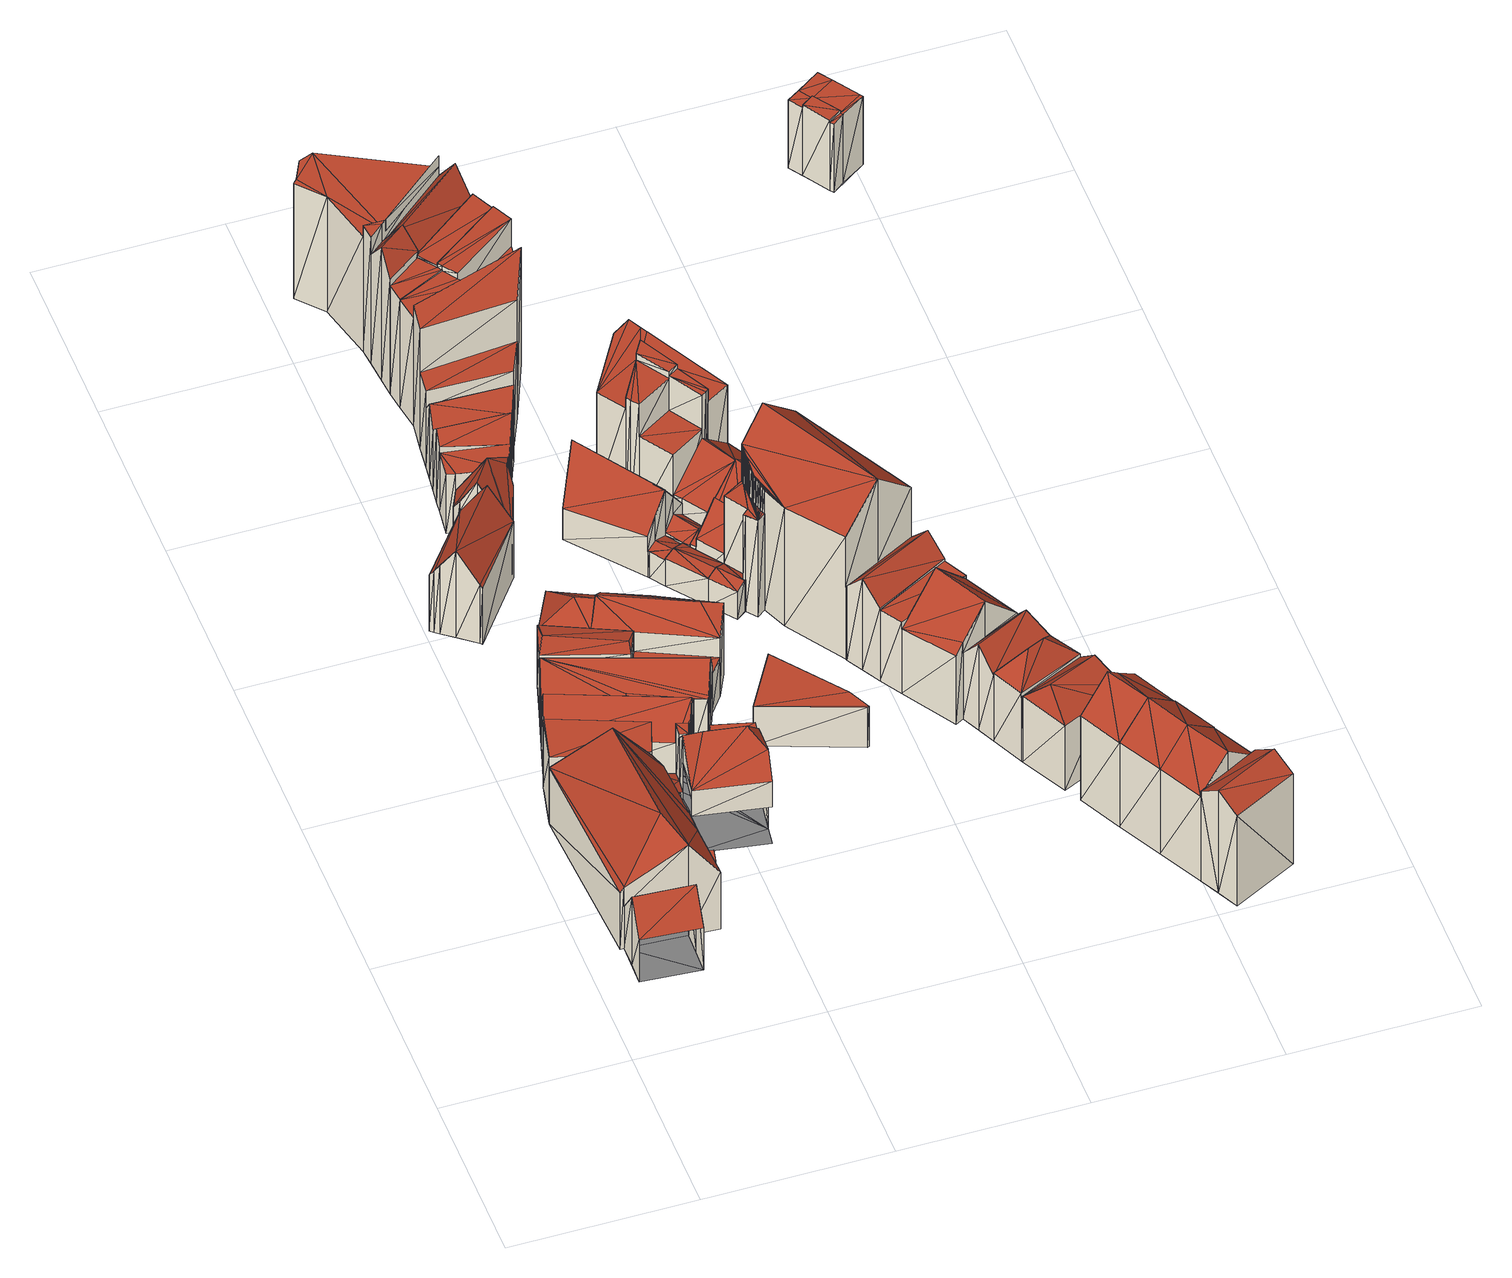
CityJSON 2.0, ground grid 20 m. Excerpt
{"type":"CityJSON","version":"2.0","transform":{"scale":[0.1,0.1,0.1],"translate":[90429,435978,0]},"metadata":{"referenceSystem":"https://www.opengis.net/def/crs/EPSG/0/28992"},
"CityObjects":{
"building1":{"type":"Building","attributes":{"TerrainHeight":2.01,"bron_tex":"UltraCAM-X 10cm juni 2008","voll_tex":"complete","bron_geo":"Lidar 15-30 punten - nov. 2008","status":"1"},"geometry":[{"type":"MultiSurface","lod":"2","boundaries":[[[0,1,2]],[[2,3,0]],[[4,5,1]],[[1,0,4]],[[6,7,8]],[[8,9,6]],[[10,7,2]],[[2,1,10]],[[6,11,0]],[[0,3,6]],[[8,10,1]],[[1,5,8]],[[11,9,4]],[[4,0,11]]],"semantics":{"surfaces":[{"type":"RoofSurface"},{"type":"GroundSurface"},{"type":"WallSurface"}],"values":[0,0,0,0,1,1,2,2,2,2,2,2,2,2]}}]},
"building2":{"type":"Building","attributes":{"TerrainHeight":1.98,"bron_tex":"UltraCAM-X 10cm juni 2008","voll_tex":"complete","bron_geo":"Lidar 15-30 punten - nov. 2008","status":"1"},"geometry":[{"type":"MultiSurface","lod":"2","boundaries":[[[12,13,14]],[[15,14,13]],[[13,16,17]],[[17,18,19]],[[19,20,21]],[[21,15,13]],[[13,17,19]],[[19,21,13]],[[22,17,16]],[[16,13,12]],[[12,23,22]],[[22,16,12]],[[24,25,26]],[[26,27,24]],[[28,29,30]],[[9,31,32]],[[32,33,34]],[[35,28,30]],[[8,9,32]],[[32,34,36]],[[36,35,30]],[[30,8,32]],[[32,36,30]],[[28,37,38]],[[38,39,28]],[[37,35,40]],[[40,41,37]],[[42,29,12]],[[12,14,42]],[[28,42,14]],[[14,15,28]],[[36,35,21]],[[21,20,36]],[[25,26,20]],[[20,19,25]],[[31,32,19]],[[19,18,31]],[[9,31,18]],[[18,17,9]],[[5,4,17]],[[17,22,5]],[[30,8,22]],[[22,23,30]],[[29,30,23]],[[23,12,29]],[[34,36,26]],[[26,27,34]],[[33,34,27]],[[27,24,33]],[[32,33,24]],[[24,25,32]]],"semantics":{"surfaces":[{"type":"RoofSurface"},{"type":"GroundSurface"},{"type":"WallSurface"}],"values":[0,0,0,0,0,0,0,0,0,0,0,0,0,0,1,1,1,1,1,1,1,1,1,2,2,2,2,2,2,2,2,2,2,2,2,2,2,2,2,2,2,2,2,2,2,2,2,2,2,2,2]}}]},
"building3":{"type":"Building","attributes":{"TerrainHeight":2.12,"bron_tex":"UltraCAM-X 10cm juni 2008","voll_tex":"complete","bron_geo":"Lidar 15-30 punten - nov. 2008","status":"1"},"geometry":[{"type":"MultiSurface","lod":"2","boundaries":[[[43,44,45]],[[45,46,47]],[[47,48,43]],[[43,45,47]],[[49,50,51]],[[51,52,53]],[[53,49,51]],[[28,29,54]],[[54,55,56]],[[56,57,28]],[[28,54,56]],[[56,58,45]],[[45,46,56]],[[59,56,46]],[[46,47,59]],[[57,59,47]],[[47,48,57]],[[42,28,43]],[[43,44,42]],[[54,29,51]],[[51,50,54]],[[55,54,50]],[[50,49,55]],[[58,55,49]],[[49,53,58]],[[44,45,53]],[[53,52,44]],[[29,42,52]],[[52,51,29]]],"semantics":{"surfaces":[{"type":"RoofSurface"},{"type":"GroundSurface"},{"type":"WallSurface"}],"values":[0,0,0,0,0,0,0,1,1,1,1,2,2,2,2,2,2,2,2,2,2,2,2,2,2,2,2,2,2]}}]},
"building4":{"type":"Building","attributes":{"TerrainHeight":1.76,"bron_tex":"UltraCAM-X 10cm juni 2008","voll_tex":"complete","bron_geo":"Lidar 15-30 punten - nov. 2008","status":"1"},"geometry":[{"type":"MultiSurface","lod":"2","boundaries":[[[60,61,62]],[[62,63,64]],[[60,62,64]],[[60,64,65]],[[64,63,66]],[[66,67,68]],[[68,64,66]],[[64,68,65]],[[66,63,62]],[[69,70,71]],[[71,72,69]],[[73,74,75]],[[75,76,73]],[[77,78,79]],[[79,80,77]],[[81,82,83]],[[83,84,85]],[[85,81,83]],[[86,87,88]],[[88,89,86]],[[90,91,92]],[[93,94,95]],[[95,90,92]],[[92,93,95]],[[96,91,92]],[[92,97,98]],[[98,96,92]],[[99,100,101]],[[101,102,103]],[[104,105,55]],[[56,57,106]],[[106,107,108]],[[108,99,101]],[[101,103,104]],[[104,55,56]],[[56,106,108]],[[108,101,104]],[[104,56,108]],[[73,76,109]],[[109,82,73]],[[69,72,83]],[[83,109,69]],[[100,110,82]],[[82,81,100]],[[99,100,81]],[[81,85,99]],[[111,99,85]],[[85,84,111]],[[112,113,86]],[[86,89,112]],[[114,112,89]],[[89,88,114]],[[115,102,88]],[[88,87,115]],[[116,55,90]],[[90,91,116]],[[101,117,92]],[[92,93,101]],[[75,74,93]],[[93,94,75]],[[55,56,95]],[[95,90,55]],[[105,116,91]],[[91,96,105]],[[104,105,96]],[[96,98,104]],[[87,86,98]],[[98,97,87]],[[117,115,97]],[[97,92,117]],[[110,101,74]],[[74,73,110]],[[70,69,76]],[[76,75,70]],[[56,59,80]],[[80,79,56]],[[94,95,79]],[[79,78,94]],[[71,70,78]],[[78,77,71]],[[61,118,77]],[[77,80,61]],[[59,57,62]],[[62,61,59]],[[72,71,118]],[[118,60,72]],[[84,83,60]],[[60,65,84]],[[68,119,120]],[[121,122,67]],[[67,66,121]],[[108,111,65]],[[65,68,108]],[[123,124,66]],[[66,62,123]]],"semantics":{"surfaces":[{"type":"RoofSurface"},{"type":"GroundSurface"},{"type":"WallSurface"}],"values":[0,0,0,0,0,0,0,0,0,0,0,0,0,0,0,0,0,0,0,0,0,0,0,0,0,0,0,1,1,1,1,1,1,1,1,1,1,1,2,2,2,2,2,2,2,2,2,2,2,2,2,2,2,2,2,2,2,2,2,2,2,2,2,2,2,2,2,2,2,2,2,2,2,2,2,2,2,2,2,2,2,2,2,2,2,2,2,2,2,2,2,2,2,2,2]}}]},
"building5":{"type":"Building","attributes":{"TerrainHeight":0.65,"bron_tex":"UltraCAM-X 10cm juni 2008","voll_tex":"complete","bron_geo":"Lidar 15-30 punten - nov. 2008","status":"1"},"geometry":[{"type":"MultiSurface","lod":"2","boundaries":[[[125,126,127]],[[128,129,125]],[[125,127,128]],[[130,131,132]],[[132,126,127]],[[127,133,130]],[[130,132,127]],[[134,135,136]],[[136,137,138]],[[138,134,136]],[[135,134,139]],[[140,138,134]],[[134,139,141]],[[141,142,143]],[[143,140,134]],[[134,141,143]],[[144,145,146]],[[146,147,148]],[[148,149,150]],[[150,151,152]],[[152,153,154]],[[155,156,144]],[[146,148,150]],[[150,152,154]],[[155,144,146]],[[146,150,154]],[[154,155,146]],[[148,147,136]],[[136,135,148]],[[132,157,138]],[[138,137,132]],[[147,146,137]],[[137,136,147]],[[158,139,159]],[[150,149,139]],[[139,141,150]],[[151,150,141]],[[141,142,151]],[[152,151,142]],[[142,143,152]],[[153,152,143]],[[143,140,153]],[[160,138,157]],[[140,161,126]],[[126,125,140]],[[154,153,125]],[[125,129,154]],[[155,154,129]],[[129,128,155]],[[162,155,128]],[[128,127,162]],[[146,145,131]],[[131,132,146]],[[160,126,161]],[[156,162,127]],[[127,133,156]],[[144,156,133]],[[133,130,144]],[[145,144,130]],[[130,131,145]]],"semantics":{"surfaces":[{"type":"RoofSurface"},{"type":"GroundSurface"},{"type":"WallSurface"}],"values":[0,0,0,0,0,0,0,0,0,0,0,0,0,0,0,0,1,1,1,1,1,1,1,1,1,1,1,2,2,2,2,2,2,2,2,2,2,2,2,2,2,2,2,2,2,2,2,2,2,2,2,2,2,2,2,2,2,2,2,2]}}]},
"building6":{"type":"Building","attributes":{"TerrainHeight":2.02,"bron_tex":"UltraCAM-X 10cm juni 2008","voll_tex":"complete","bron_geo":"Lidar 15-30 punten - nov. 2008","status":"1"},"geometry":[{"type":"MultiSurface","lod":"2","boundaries":[[[163,164,165]],[[165,166,167]],[[167,168,163]],[[163,165,167]],[[169,165,164]],[[170,167,166]],[[166,165,169]],[[169,170,166]],[[171,172,173]],[[173,174,175]],[[175,176,171]],[[171,173,175]],[[175,174,164]],[[164,163,175]],[[177,178,163]],[[163,168,177]],[[179,180,168]],[[168,167,179]],[[174,173,169]],[[169,164,174]],[[181,182,167]],[[167,170,181]],[[183,184,170]],[[170,169,183]]],"semantics":{"surfaces":[{"type":"RoofSurface"},{"type":"GroundSurface"},{"type":"WallSurface"}],"values":[0,0,0,0,0,0,0,0,1,1,1,1,2,2,2,2,2,2,2,2,2,2,2,2]}}]},
"building7":{"type":"Building","attributes":{"TerrainHeight":1.87,"bron_tex":"UltraCAM-X 10cm juni 2008","voll_tex":"complete","bron_geo":"Lidar 15-30 punten - nov. 2008","status":"1"},"geometry":[{"type":"MultiSurface","lod":"2","boundaries":[[[185,184,183]],[[183,186,187]],[[187,185,183]],[[188,187,186]],[[186,189,113]],[[112,114,190]],[[190,188,186]],[[186,113,112]],[[112,190,186]],[[103,104,105]],[[105,173,172]],[[172,191,192]],[[192,193,102]],[[103,105,172]],[[172,192,102]],[[102,103,172]],[[173,194,186]],[[186,183,173]],[[195,181,184]],[[184,185,195]],[[196,191,185]],[[185,187,196]],[[194,105,189]],[[189,186,194]],[[192,196,187]],[[187,188,192]],[[193,192,188]],[[188,190,193]],[[102,193,190]],[[190,114,102]],[[105,104,113]],[[113,189,105]]],"semantics":{"surfaces":[{"type":"RoofSurface"},{"type":"GroundSurface"},{"type":"WallSurface"}],"values":[0,0,0,0,0,0,0,0,0,1,1,1,1,1,1,1,2,2,2,2,2,2,2,2,2,2,2,2,2,2,2,2]}}]},
"building8":{"type":"Building","attributes":{"TerrainHeight":2.31,"bron_tex":"UltraCAM-X 10cm juni 2008","voll_tex":"complete","bron_geo":"Lidar 15-30 punten - nov. 2008","status":"1"},"geometry":[{"type":"MultiSurface","lod":"2","boundaries":[[[177,178,197]],[[197,198,177]],[[198,199,200]],[[200,197,198]],[[178,197,200]],[[201,176,175]],[[175,202,201]],[[201,202,200]],[[200,199,201]],[[202,175,178]],[[178,200,202]]],"semantics":{"surfaces":[{"type":"RoofSurface"},{"type":"GroundSurface"},{"type":"WallSurface"}],"values":[0,0,0,0,0,1,1,2,2,2,2]}}]},
"building9":{"type":"Building","attributes":{"TerrainHeight":1.97,"bron_tex":"UltraCAM-X 10cm juni 2008","voll_tex":"complete","bron_geo":"Lidar 15-30 punten - nov. 2008","status":"1"},"geometry":[{"type":"MultiSurface","lod":"2","boundaries":[[[203,204,205]],[[205,206,159]],[[159,203,205]],[[207,208,209]],[[209,148,149]],[[149,207,209]],[[208,209,204]],[[204,205,208]],[[210,206,211]],[[149,207,206]],[[206,159,149]],[[158,203,135]],[[209,148,203]],[[203,204,209]]],"semantics":{"surfaces":[{"type":"RoofSurface"},{"type":"GroundSurface"},{"type":"WallSurface"}],"values":[0,0,0,1,1,1,2,2,2,2,2,2,2,2]}}]},
"building10":{"type":"Building","attributes":{"TerrainHeight":1.88,"bron_tex":"UltraCAM-X 10cm juni 2008","voll_tex":"complete","bron_geo":"Lidar 15-30 punten - nov. 2008","status":"1"},"geometry":[{"type":"MultiSurface","lod":"2","boundaries":[[[212,182,181]],[[181,195,212]],[[191,172,171]],[[171,213,191]],[[191,213,212]],[[212,195,191]]],"semantics":{"surfaces":[{"type":"RoofSurface"},{"type":"GroundSurface"},{"type":"WallSurface"}],"values":[0,0,1,1,2,2]}}]},
"building11":{"type":"Building","attributes":{"TerrainHeight":1.83,"bron_tex":"UltraCAM-X 10cm juni 2008","voll_tex":"complete","bron_geo":"Lidar 15-30 punten - nov. 2008","status":"1"},"geometry":[{"type":"MultiSurface","lod":"2","boundaries":[[[214,215,216]],[[216,180,179]],[[179,214,216]],[[215,214,217]],[[217,218,219]],[[219,216,215]],[[215,217,219]],[[220,201,176]],[[176,171,213]],[[213,221,220]],[[220,176,213]],[[198,177,180]],[[180,216,198]],[[182,212,214]],[[214,179,182]],[[213,221,217]],[[217,214,213]],[[199,198,216]],[[216,219,199]],[[220,201,219]],[[219,218,220]],[[221,220,218]],[[218,217,221]]],"semantics":{"surfaces":[{"type":"RoofSurface"},{"type":"GroundSurface"},{"type":"WallSurface"}],"values":[0,0,0,0,0,0,0,1,1,1,1,2,2,2,2,2,2,2,2,2,2,2,2]}}]},
"building12":{"type":"Building","attributes":{"TerrainHeight":1.97,"bron_tex":"UltraCAM-X 10cm juni 2008","voll_tex":"complete","bron_geo":"Lidar 15-30 punten - nov. 2008","status":"1"},"geometry":[{"type":"MultiSurface","lod":"2","boundaries":[[[222,223,224]],[[224,211,222]],[[225,226,223]],[[223,222,225]],[[207,208,227]],[[227,228,207]],[[229,208,224]],[[224,223,229]],[[207,230,222]],[[222,211,207]],[[210,224,205]],[[227,229,223]],[[223,226,227]],[[231,232,226]],[[226,225,231]],[[230,228,225]],[[225,222,230]]],"semantics":{"surfaces":[{"type":"RoofSurface"},{"type":"GroundSurface"},{"type":"WallSurface"}],"values":[0,0,0,0,1,1,2,2,2,2,2,2,2,2,2,2,2]}}]},
"building13":{"type":"Building","attributes":{"TerrainHeight":1.9,"bron_tex":"UltraCAM-X 10cm juni 2008","voll_tex":"complete","bron_geo":"Lidar 15-30 punten - nov. 2008","status":"1"},"geometry":[{"type":"MultiSurface","lod":"2","boundaries":[[[231,233,234]],[[234,232,231]],[[234,235,236]],[[236,233,234]],[[237,238,227]],[[227,228,237]],[[239,227,232]],[[232,234,239]],[[228,240,233]],[[233,231,228]],[[238,239,234]],[[234,235,238]],[[240,237,236]],[[236,233,240]]],"semantics":{"surfaces":[{"type":"RoofSurface"},{"type":"GroundSurface"},{"type":"WallSurface"}],"values":[0,0,0,0,1,1,2,2,2,2,2,2,2,2]}}]},
"building14":{"type":"Building","attributes":{"TerrainHeight":1.73,"bron_tex":"UltraCAM-X 10cm juni 2008","voll_tex":"complete","bron_geo":"Lidar 15-30 punten - nov. 2008","status":"1"},"geometry":[{"type":"MultiSurface","lod":"2","boundaries":[[[241,242,243]],[[243,244,241]],[[237,238,245]],[[245,246,237]],[[245,238,243]],[[243,242,245]],[[237,246,241]],[[241,244,237]],[[235,236,244]],[[244,243,235]]],"semantics":{"surfaces":[{"type":"RoofSurface"},{"type":"GroundSurface"},{"type":"WallSurface"}],"values":[0,0,1,1,2,2,2,2,2,2]}}]},
"building15":{"type":"Building","attributes":{"TerrainHeight":1.68,"bron_tex":"UltraCAM-X 10cm juni 2008","voll_tex":"complete","bron_geo":"Lidar 15-30 punten - nov. 2008","status":"1"},"geometry":[{"type":"MultiSurface","lod":"2","boundaries":[[[247,248,249]],[[249,250,247]],[[246,245,251]],[[251,252,246]],[[251,245,249]],[[249,248,251]],[[253,254,255]],[[255,247,253]],[[256,257,248]],[[248,255,256]],[[246,252,247]],[[247,250,246]],[[242,241,250]],[[250,249,242]]],"semantics":{"surfaces":[{"type":"RoofSurface"},{"type":"GroundSurface"},{"type":"WallSurface"}],"values":[0,0,1,1,2,2,2,2,2,2,2,2,2,2]}}]},
"building16":{"type":"Building","attributes":{"TerrainHeight":2.84,"bron_tex":"UltraCAM-X 10cm juni 2008","voll_tex":"complete","bron_geo":"Lidar 15-30 punten - nov. 2008","status":"1"},"geometry":[{"type":"MultiSurface","lod":"2","boundaries":[[[258,259,260]],[[261,262,263]],[[263,264,265]],[[265,266,258]],[[258,260,261]],[[261,263,265]],[[265,258,261]],[[267,268,269]],[[270,271,272]],[[272,273,274]],[[274,275,267]],[[267,269,270]],[[272,274,267]],[[267,270,272]],[[269,268,260]],[[260,259,269]],[[270,269,259]],[[259,258,270]],[[271,270,258]],[[258,266,271]],[[272,271,266]],[[266,265,272]],[[273,272,265]],[[265,264,273]],[[267,275,262]],[[262,261,267]],[[268,267,261]],[[261,260,268]]],"semantics":{"surfaces":[{"type":"RoofSurface"},{"type":"GroundSurface"},{"type":"WallSurface"}],"values":[0,0,0,0,0,0,0,1,1,1,1,1,1,1,2,2,2,2,2,2,2,2,2,2,2,2,2,2]}}]},
"building17":{"type":"Building","attributes":{"TerrainHeight":1.62,"bron_tex":"UltraCAM-X 10cm juni 2008","voll_tex":"complete","bron_geo":"Lidar 15-30 punten - nov. 2008","status":"1"},"geometry":[{"type":"MultiSurface","lod":"2","boundaries":[[[276,277,278]],[[278,279,280]],[[280,276,278]],[[281,282,283]],[[283,284,285]],[[285,281,283]],[[283,282,278]],[[278,277,283]],[[284,283,277]],[[277,276,284]],[[285,284,276]],[[276,280,285]],[[281,285,280]],[[280,279,281]],[[282,281,279]],[[279,278,282]]],"semantics":{"surfaces":[{"type":"RoofSurface"},{"type":"GroundSurface"},{"type":"WallSurface"}],"values":[0,0,0,1,1,1,2,2,2,2,2,2,2,2,2,2]}}]},
"building18":{"type":"Building","attributes":{"TerrainHeight":1.42,"bron_tex":"UltraCAM-X 10cm juni 2008","voll_tex":"complete","bron_geo":"Lidar 15-30 punten - nov. 2008","status":"1"},"geometry":[{"type":"MultiSurface","lod":"2","boundaries":[[[253,286,287]],[[287,254,253]],[[288,289,290]],[[290,257,256]],[[256,288,290]],[[291,292,293]],[[294,295,252]],[[252,251,294]],[[252,295,286]],[[286,253,252]],[[254,287,288]],[[288,256,254]],[[294,251,257]],[[257,290,294]],[[287,286,291]],[[291,293,287]],[[289,288,293]],[[293,292,289]]],"semantics":{"surfaces":[{"type":"RoofSurface"},{"type":"GroundSurface"},{"type":"WallSurface"}],"values":[0,0,0,0,0,0,1,1,2,2,2,2,2,2,2,2,2,2]}}]},
"building19":{"type":"Building","attributes":{"TerrainHeight":2.42,"bron_tex":"UltraCAM-X 10cm juni 2008","voll_tex":"complete","bron_geo":"Lidar 15-30 punten - nov. 2008","status":"1"},"geometry":[{"type":"MultiSurface","lod":"2","boundaries":[[[296,297,298]],[[298,299,300]],[[300,296,298]],[[301,296,300]],[[302,303,304]],[[304,305,306]],[[307,308,301]],[[301,300,302]],[[302,304,306]],[[306,307,301]],[[301,302,306]],[[309,310,311]],[[311,312,313]],[[314,315,316]],[[317,309,311]],[[311,313,314]],[[314,316,317]],[[317,311,314]],[[313,312,298]],[[298,297,313]],[[318,313,297]],[[297,296,318]],[[319,320,300]],[[300,321,319]],[[322,319,321]],[[321,299,322]],[[312,311,299]],[[299,298,312]],[[314,318,296]],[[296,301,314]],[[315,314,301]],[[301,308,315]],[[316,315,308]],[[308,307,316]],[[323,316,307]],[[307,306,323]],[[324,323,306]],[[306,305,324]],[[317,324,305]],[[305,304,317]],[[325,326,303]],[[303,327,325]],[[328,325,327]],[[327,302,328]],[[302,300,320]]],"semantics":{"surfaces":[{"type":"RoofSurface"},{"type":"GroundSurface"},{"type":"WallSurface"}],"values":[0,0,0,0,0,0,0,0,0,0,0,1,1,1,1,1,1,1,2,2,2,2,2,2,2,2,2,2,2,2,2,2,2,2,2,2,2,2,2,2,2,2,2,2,2]}}]},
"building20":{"type":"Building","attributes":{"TerrainHeight":1.37,"bron_tex":"UltraCAM-X 10cm juni 2008","voll_tex":"complete","bron_geo":"Lidar 15-30 punten - nov. 2008","status":"1"},"geometry":[{"type":"MultiSurface","lod":"2","boundaries":[[[329,330,331]],[[331,332,329]],[[333,329,332]],[[332,334,333]],[[335,336,337]],[[337,338,335]],[[336,339,340]],[[340,337,336]],[[341,342,343]],[[343,344,345]],[[345,341,343]],[[274,275,346]],[[346,347,273]],[[273,274,346]],[[334,348,336]],[[336,335,334]],[[346,349,335]],[[335,338,346]],[[350,346,338]],[[338,337,350]],[[332,331,339]],[[339,351,332]],[[348,332,351]],[[351,336,348]],[[352,350,337]],[[337,340,352]],[[263,262,345]],[[345,341,263]],[[264,263,341]],[[341,342,264]],[[331,330,342]],[[342,343,331]],[[340,339,343]],[[343,344,340]],[[275,352,344]],[[344,345,275]],[[353,273,330]],[[330,329,353]],[[347,353,329]],[[329,333,347]],[[349,347,333]],[[333,334,349]]],"semantics":{"surfaces":[{"type":"RoofSurface"},{"type":"GroundSurface"},{"type":"WallSurface"}],"values":[0,0,0,0,0,0,0,0,0,0,0,1,1,1,2,2,2,2,2,2,2,2,2,2,2,2,2,2,2,2,2,2,2,2,2,2,2,2,2,2,2,2]}}]},
"building21":{"type":"Building","attributes":{"TerrainHeight":2.28,"bron_tex":"UltraCAM-X 10cm juni 2008","voll_tex":"complete","bron_geo":"Lidar 15-30 punten - nov. 2008","status":"1"},"geometry":[{"type":"MultiSurface","lod":"2","boundaries":[[[354,320,319]],[[319,355,354]],[[355,319,322]],[[356,357,355]],[[355,322,356]],[[358,311,310]],[[310,359,360]],[[360,358,310]],[[358,360,357]],[[357,356,358]],[[311,358,356]],[[356,322,311]]],"semantics":{"surfaces":[{"type":"RoofSurface"},{"type":"GroundSurface"},{"type":"WallSurface"}],"values":[0,0,0,0,0,1,1,1,2,2,2,2]}}]},
"building22":{"type":"Building","attributes":{"TerrainHeight":1.37,"bron_tex":"UltraCAM-X 10cm juni 2008","voll_tex":"complete","bron_geo":"Lidar 15-30 punten - nov. 2008","status":"1"},"geometry":[{"type":"MultiSurface","lod":"2","boundaries":[[[361,362,363]],[[363,364,361]],[[365,366,367]],[[367,368,369]],[[369,365,367]],[[291,370,371]],[[371,292,291]],[[346,347,295]],[[295,294,346]],[[347,372,361]],[[361,364,347]],[[373,347,364]],[[364,363,373]],[[366,365,362]],[[362,361,366]],[[372,346,367]],[[367,366,372]],[[290,289,369]],[[369,368,290]],[[346,294,368]],[[368,367,346]],[[363,362,371]],[[371,370,363]],[[295,373,370]],[[370,291,295]],[[365,369,292]],[[292,371,365]]],"semantics":{"surfaces":[{"type":"RoofSurface"},{"type":"GroundSurface"},{"type":"WallSurface"}],"values":[0,0,0,0,0,0,0,1,1,2,2,2,2,2,2,2,2,2,2,2,2,2,2,2,2,2,2]}}]},
"building23":{"type":"Building","attributes":{"TerrainHeight":2.07,"bron_tex":"UltraCAM-X 10cm juni 2008","voll_tex":"complete","bron_geo":"Lidar 15-30 punten - nov. 2008","status":"1"},"geometry":[{"type":"MultiSurface","lod":"2","boundaries":[[[374,375,376]],[[376,377,378]],[[378,379,374]],[[374,376,378]],[[380,377,376]],[[376,381,380]],[[382,360,359]],[[383,384,382]],[[382,359,383]],[[354,355,376]],[[376,375,354]],[[385,383,374]],[[374,379,385]],[[384,385,379]],[[379,378,384]],[[355,357,381]],[[381,376,355]],[[360,382,380]],[[380,381,360]]],"semantics":{"surfaces":[{"type":"RoofSurface"},{"type":"GroundSurface"},{"type":"WallSurface"}],"values":[0,0,0,0,0,0,1,1,1,2,2,2,2,2,2,2,2,2,2]}}]},
"building24":{"type":"Building","attributes":{"TerrainHeight":2.02,"bron_tex":"UltraCAM-X 10cm juni 2008","voll_tex":"complete","bron_geo":"Lidar 15-30 punten - nov. 2008","status":"1"},"geometry":[{"type":"MultiSurface","lod":"2","boundaries":[[[386,387,388]],[[389,390,386]],[[386,388,391]],[[391,389,386]],[[392,389,391]],[[391,380,392]],[[393,394,382]],[[382,384,395]],[[396,393,382]],[[382,395,396]],[[378,377,391]],[[391,388,378]],[[397,393,390]],[[390,389,397]],[[380,391,377]],[[394,397,389]],[[389,392,394]],[[382,394,392]],[[392,380,382]]],"semantics":{"surfaces":[{"type":"RoofSurface"},{"type":"GroundSurface"},{"type":"WallSurface"}],"values":[0,0,0,0,0,0,1,1,1,1,2,2,2,2,2,2,2,2,2]}}]},
"building25":{"type":"Building","attributes":{"TerrainHeight":2.91,"bron_tex":"UltraCAM-X 10cm juni 2008","voll_tex":"complete","bron_geo":"Lidar 15-30 punten - nov. 2008","status":"1"},"geometry":[{"type":"MultiSurface","lod":"2","boundaries":[[[398,399,400]],[[400,401,402]],[[402,398,400]],[[403,404,405]],[[405,406,403]],[[407,408,409]],[[409,410,411]],[[411,407,409]],[[412,413,414]],[[414,415,416]],[[416,417,418]],[[418,412,414]],[[414,416,418]],[[419,417,416]],[[416,420,419]],[[421,422,423]],[[423,424,421]],[[425,426,427]],[[427,428,316]],[[316,317,425]],[[425,427,316]],[[428,316,414]],[[414,413,428]],[[427,428,413]],[[413,412,427]],[[426,427,412]],[[412,418,426]],[[429,426,418]],[[418,417,429]],[[316,323,415]],[[415,414,316]],[[425,429,417]],[[417,419,425]],[[430,425,419]],[[419,420,430]],[[420,431,399]],[[399,398,420]],[[432,430,398]],[[398,402,432]],[[433,432,402]],[[402,401,433]],[[422,421,401]],[[401,400,422]],[[416,434,405]],[[405,404,416]],[[431,416,404]],[[404,403,431]],[[400,399,403]],[[403,406,400]],[[409,410,406]],[[406,405,409]],[[434,415,408]],[[408,409,434]],[[423,422,410]],[[410,411,423]],[[324,435,411]],[[411,407,324]],[[323,324,407]],[[407,408,323]],[[317,433,421]],[[421,424,317]],[[435,317,424]],[[424,423,435]]],"semantics":{"surfaces":[{"type":"RoofSurface"},{"type":"GroundSurface"},{"type":"WallSurface"}],"values":[0,0,0,0,0,0,0,0,0,0,0,0,0,0,0,0,0,1,1,1,1,2,2,2,2,2,2,2,2,2,2,2,2,2,2,2,2,2,2,2,2,2,2,2,2,2,2,2,2,2,2,2,2,2,2,2,2,2,2,2,2,2,2]}}]},
"building26":{"type":"Building","attributes":{"TerrainHeight":2.51,"bron_tex":"UltraCAM-X 10cm juni 2008","voll_tex":"complete","bron_geo":"Lidar 15-30 punten - nov. 2008","status":"1"},"geometry":[{"type":"MultiSurface","lod":"2","boundaries":[[[436,325,328]],[[437,438,436]],[[436,328,437]],[[439,326,325]],[[325,436,439]],[[440,441,442]],[[442,443,444]],[[444,445,440]],[[440,442,444]],[[446,443,444]],[[444,447,448]],[[448,446,444]],[[425,317,309]],[[309,310,359]],[[359,383,449]],[[449,425,309]],[[309,359,449]],[[375,374,438]],[[438,437,375]],[[320,354,437]],[[437,328,320]],[[432,450,443]],[[443,442,432]],[[430,432,442]],[[442,441,430]],[[425,430,441]],[[441,440,425]],[[449,425,440]],[[440,445,449]],[[450,317,446]],[[446,443,450]],[[326,439,447]],[[447,448,326]],[[304,303,448]],[[448,446,304]]],"semantics":{"surfaces":[{"type":"RoofSurface"},{"type":"GroundSurface"},{"type":"WallSurface"}],"values":[0,0,0,0,0,0,0,0,0,0,0,0,1,1,1,1,1,2,2,2,2,2,2,2,2,2,2,2,2,2,2,2,2,2,2]}}]},
"building27":{"type":"Building","attributes":{"TerrainHeight":2.32,"bron_tex":"UltraCAM-X 10cm juni 2008","voll_tex":"complete","bron_geo":"Lidar 15-30 punten - nov. 2008","status":"1"},"geometry":[{"type":"MultiSurface","lod":"2","boundaries":[[[451,452,453]],[[453,454,451]],[[452,455,456]],[[456,453,452]],[[457,458,459]],[[459,460,461]],[[461,457,459]],[[458,462,463]],[[463,459,458]],[[464,465,466]],[[466,467,464]],[[384,383,449]],[[449,468,384]],[[455,452,469]],[[469,465,455]],[[452,451,466]],[[466,469,452]],[[457,461,465]],[[465,464,457]],[[384,470,464]],[[464,467,384]],[[385,384,467]],[[467,466,385]],[[436,438,454]],[[454,453,436]],[[383,385,451]],[[451,454,383]],[[439,436,453]],[[453,456,439]],[[444,447,460]],[[460,459,444]],[[470,471,458]],[[458,457,470]],[[456,455,461]],[[461,460,456]],[[445,444,459]],[[459,463,445]],[[468,449,463]],[[463,462,468]],[[471,468,462]],[[462,458,471]]],"semantics":{"surfaces":[{"type":"RoofSurface"},{"type":"GroundSurface"},{"type":"WallSurface"}],"values":[0,0,0,0,0,0,0,0,0,0,0,1,1,2,2,2,2,2,2,2,2,2,2,2,2,2,2,2,2,2,2,2,2,2,2,2,2,2,2,2,2]}}]},
"building28":{"type":"Building","attributes":{"TerrainHeight":1.61,"bron_tex":"UltraCAM-X 10cm juni 2008","voll_tex":"complete","bron_geo":"Lidar 15-30 punten - nov. 2008","status":"1"},"geometry":[{"type":"MultiSurface","lod":"2","boundaries":[[[472,473,474]],[[474,475,476]],[[476,477,478]],[[478,479,480]],[[480,481,482]],[[482,483,484]],[[484,485,486]],[[486,487,488]],[[488,489,490]],[[490,491,492]],[[492,493,494]],[[494,495,472]],[[472,474,476]],[[476,478,480]],[[480,482,484]],[[484,486,488]],[[488,490,492]],[[492,494,472]],[[472,476,480]],[[480,484,488]],[[488,492,472]],[[472,480,488]],[[478,496,497]],[[497,477,478]],[[498,499,500]],[[501,502,503]],[[503,504,505]],[[506,498,500]],[[507,501,503]],[[503,505,506]],[[506,500,508]],[[509,507,503]],[[503,506,508]],[[510,509,503]],[[503,508,511]],[[512,510,503]],[[503,511,513]],[[514,512,503]],[[503,513,515]],[[516,514,503]],[[503,515,517]],[[518,516,503]],[[503,517,519]],[[520,518,503]],[[503,519,521]],[[522,520,503]],[[503,521,522]],[[468,384,395]],[[395,396,393]],[[393,523,524]],[[524,525,526]],[[526,527,468]],[[468,395,393]],[[524,526,468]],[[468,393,524]],[[508,511,473]],[[473,474,508]],[[500,508,474]],[[474,475,500]],[[499,500,475]],[[475,476,499]],[[477,476,470]],[[470,528,477]],[[529,530,478]],[[478,479,529]],[[525,526,479]],[[479,480,525]],[[524,525,480]],[[480,481,524]],[[501,502,481]],[[481,482,501]],[[507,501,482]],[[482,483,507]],[[509,507,483]],[[483,484,509]],[[510,509,484]],[[484,485,510]],[[512,510,485]],[[485,486,512]],[[514,512,486]],[[486,487,514]],[[516,514,487]],[[487,488,516]],[[518,516,488]],[[488,489,518]],[[520,518,489]],[[489,490,520]],[[522,520,490]],[[490,491,522]],[[521,522,491]],[[491,492,521]],[[519,521,492]],[[492,493,519]],[[517,519,493]],[[493,494,517]],[[515,517,494]],[[494,495,515]],[[513,515,495]],[[495,472,513]],[[511,513,472]],[[472,473,511]],[[468,528,477]],[[477,497,468]],[[496,497,468]],[[468,527,496]],[[530,531,496]],[[496,478,530]],[[470,384,498]],[[498,499,470]],[[523,524,502]],[[502,503,523]],[[393,523,503]],[[503,504,393]],[[386,390,504]],[[504,505,386]],[[387,386,505]],[[505,506,387]],[[388,387,506]],[[506,498,388]]],"semantics":{"surfaces":[{"type":"RoofSurface"},{"type":"GroundSurface"},{"type":"WallSurface"}],"values":[0,0,0,0,0,0,0,0,0,0,0,0,0,0,0,0,0,0,0,0,0,0,0,0,0,0,0,0,0,0,0,0,0,0,0,0,0,0,0,0,0,0,0,0,0,0,0,1,1,1,1,1,1,1,1,2,2,2,2,2,2,2,2,2,2,2,2,2,2,2,2,2,2,2,2,2,2,2,2,2,2,2,2,2,2,2,2,2,2,2,2,2,2,2,2,2,2,2,2,2,2,2,2,2,2,2,2,2,2,2,2,2,2,2,2,2,2,2,2]}}]},
"building29":{"type":"Building","attributes":{"TerrainHeight":1.5,"bron_tex":"UltraCAM-X 10cm juni 2008","voll_tex":"complete","bron_geo":"Lidar 15-30 punten - nov. 2008","status":"1"},"geometry":[{"type":"MultiSurface","lod":"2","boundaries":[[[532,533,534]],[[534,535,532]],[[533,531,529]],[[536,534,533]],[[533,529,536]],[[537,526,527]],[[527,538,539]],[[539,537,527]],[[538,540,533]],[[533,532,538]],[[541,542,532]],[[532,535,541]],[[543,539,535]],[[535,534,543]],[[540,527,531]],[[531,533,540]],[[537,543,534]],[[534,536,537]],[[526,537,536]],[[536,529,526]]],"semantics":{"surfaces":[{"type":"RoofSurface"},{"type":"GroundSurface"},{"type":"WallSurface"}],"values":[0,0,0,0,0,1,1,1,2,2,2,2,2,2,2,2,2,2,2,2]}}]},
"building30":{"type":"Building","attributes":{"TerrainHeight":1.46,"bron_tex":"UltraCAM-X 10cm juni 2008","voll_tex":"complete","bron_geo":"Lidar 15-30 punten - nov. 2008","status":"1"},"geometry":[{"type":"MultiSurface","lod":"2","boundaries":[[[544,542,541]],[[541,545,544]],[[546,547,539]],[[539,538,546]],[[546,538,542]],[[542,544,546]],[[544,548,549]],[[550,545,551]],[[539,547,545]],[[545,541,539]]],"semantics":{"surfaces":[{"type":"RoofSurface"},{"type":"GroundSurface"},{"type":"WallSurface"}],"values":[0,0,1,1,2,2,2,2,2,2]}}]},
"building31":{"type":"Building","attributes":{"TerrainHeight":1.43,"bron_tex":"UltraCAM-X 10cm juni 2008","voll_tex":"complete","bron_geo":"Lidar 15-30 punten - nov. 2008","status":"1"},"geometry":[{"type":"MultiSurface","lod":"2","boundaries":[[[552,549,553]],[[553,554,552]],[[554,553,551]],[[551,555,556]],[[556,554,551]],[[557,558,547]],[[547,546,559]],[[559,557,547]],[[553,548,560]],[[559,546,549]],[[549,552,559]],[[561,562,552]],[[552,554,561]],[[550,553,560]],[[563,561,554]],[[554,556,563]],[[558,557,556]],[[556,555,558]],[[547,558,555]],[[555,551,547]]],"semantics":{"surfaces":[{"type":"RoofSurface"},{"type":"GroundSurface"},{"type":"WallSurface"}],"values":[0,0,0,0,0,1,1,1,2,2,2,2,2,2,2,2,2,2,2,2]}}]},
"building32":{"type":"Building","attributes":{"TerrainHeight":1.45,"bron_tex":"UltraCAM-X 10cm juni 2008","voll_tex":"complete","bron_geo":"Lidar 15-30 punten - nov. 2008","status":"1"},"geometry":[{"type":"MultiSurface","lod":"2","boundaries":[[[562,564,565]],[[564,562,563]],[[563,566,564]],[[567,566,564]],[[564,565,567]],[[559,557,568]],[[568,569,559]],[[569,559,562]],[[562,565,569]],[[557,570,566]],[[566,563,557]],[[570,568,567]],[[567,566,570]]],"semantics":{"surfaces":[{"type":"RoofSurface"},{"type":"GroundSurface"},{"type":"WallSurface"}],"values":[0,0,0,0,0,1,1,2,2,2,2,2,2]}}]},
"building33":{"type":"Building","attributes":{"TerrainHeight":1.38,"bron_tex":"UltraCAM-X 10cm juni 2008","voll_tex":"complete","bron_geo":"Lidar 15-30 punten - nov. 2008","status":"1"},"geometry":[{"type":"MultiSurface","lod":"2","boundaries":[[[571,572,565]],[[565,573,571]],[[573,571,574]],[[574,575,573]],[[573,575,565]],[[572,574,571]],[[576,577,568]],[[568,569,576]],[[565,567,572]],[[578,579,575]],[[575,574,578]],[[576,569,565]],[[565,575,576]],[[568,577,574]],[[574,572,568]]],"semantics":{"surfaces":[{"type":"RoofSurface"},{"type":"GroundSurface"},{"type":"WallSurface"}],"values":[0,0,0,0,0,0,1,1,2,2,2,2,2,2,2]}}]},
"building34":{"type":"Building","attributes":{"TerrainHeight":1.34,"bron_tex":"UltraCAM-X 10cm juni 2008","voll_tex":"complete","bron_geo":"Lidar 15-30 punten - nov. 2008","status":"1"},"geometry":[{"type":"MultiSurface","lod":"2","boundaries":[[[579,580,581]],[[580,579,578]],[[578,582,583]],[[583,580,578]],[[581,580,583]],[[583,584,585]],[[585,581,583]],[[582,584,583]],[[586,587,577]],[[577,576,588]],[[589,586,577]],[[577,588,589]],[[588,576,579]],[[579,581,588]],[[577,587,582]],[[582,578,577]],[[589,588,581]],[[581,585,589]],[[586,589,585]],[[585,584,586]],[[587,586,584]],[[584,582,587]]],"semantics":{"surfaces":[{"type":"RoofSurface"},{"type":"GroundSurface"},{"type":"WallSurface"}],"values":[0,0,0,0,0,0,0,0,1,1,1,1,2,2,2,2,2,2,2,2,2,2]}}]},
"building35":{"type":"Building","attributes":{"TerrainHeight":1.31,"bron_tex":"UltraCAM-X 10cm juni 2008","voll_tex":"complete","bron_geo":"Lidar 15-30 punten - nov. 2008","status":"1"},"geometry":[{"type":"MultiSurface","lod":"2","boundaries":[[[590,591,592]],[[592,593,594]],[[594,590,592]],[[595,594,593]],[[593,596,595]],[[597,598,599]],[[599,600,601]],[[601,597,599]],[[600,602,593]],[[593,592,600]],[[601,600,592]],[[592,591,601]],[[597,601,591]],[[591,590,597]],[[593,596,599]],[[599,602,593]],[[599,598,595]],[[595,596,599]]],"semantics":{"surfaces":[{"type":"RoofSurface"},{"type":"GroundSurface"},{"type":"WallSurface"}],"values":[0,0,0,0,0,1,1,1,2,2,2,2,2,2,2,2,2,2]}}]},
"building36":{"type":"Building","attributes":{"TerrainHeight":1.27,"bron_tex":"UltraCAM-X 10cm juni 2008","voll_tex":"complete","bron_geo":"Lidar 15-30 punten - nov. 2008","status":"1"},"geometry":[{"type":"MultiSurface","lod":"2","boundaries":[[[603,604,605]],[[605,606,603]],[[607,603,606]],[[606,608,607]],[[609,610,598]],[[598,597,609]],[[590,594,606]],[[606,605,590]],[[609,597,605]],[[605,604,609]],[[603,611,604]],[[594,595,608]],[[608,606,594]],[[598,610,607]],[[607,608,598]]],"semantics":{"surfaces":[{"type":"RoofSurface"},{"type":"GroundSurface"},{"type":"WallSurface"}],"values":[0,0,0,0,1,1,2,2,2,2,2,2,2,2,2]}}]},
"building37":{"type":"Building","attributes":{"TerrainHeight":1.29,"bron_tex":"UltraCAM-X 10cm juni 2008","voll_tex":"complete","bron_geo":"Lidar 15-30 punten - nov. 2008","status":"1"},"geometry":[{"type":"MultiSurface","lod":"2","boundaries":[[[612,613,611]],[[611,603,612]],[[614,612,603]],[[603,607,614]],[[615,616,610]],[[610,609,615]],[[615,609,611]],[[611,613,615]],[[617,612,618]],[[612,619,618]],[[610,616,614]],[[614,607,610]]],"semantics":{"surfaces":[{"type":"RoofSurface"},{"type":"GroundSurface"},{"type":"WallSurface"}],"values":[0,0,0,0,1,1,2,2,2,2,2,2]}}]},
"building38":{"type":"Building","attributes":{"TerrainHeight":1.31,"bron_tex":"UltraCAM-X 10cm juni 2008","voll_tex":"complete","bron_geo":"Lidar 15-30 punten - nov. 2008","status":"1"},"geometry":[{"type":"MultiSurface","lod":"2","boundaries":[[[620,621,622]],[[622,623,620]],[[621,624,625]],[[625,622,621]],[[626,627,616]],[[616,615,626]],[[626,628,621]],[[621,620,626]],[[623,620,626]],[[626,627,623]],[[629,627,623]],[[623,622,629]],[[617,624,613]],[[625,619,614]],[[621,624,615]],[[615,628,621]],[[625,622,629]],[[629,616,625]]],"semantics":{"surfaces":[{"type":"RoofSurface"},{"type":"GroundSurface"},{"type":"WallSurface"}],"values":[0,0,0,0,1,1,2,2,2,2,2,2,2,2,2,2,2,2]}}]},
"building39":{"type":"Building","attributes":{"TerrainHeight":-0.12,"bron_tex":"UltraCAM-X 10cm juni 2008","voll_tex":"complete","bron_geo":"Lidar 15-30 punten - nov. 2008","status":"1"},"geometry":[{"type":"MultiSurface","lod":"2","boundaries":[[[630,631,632]],[[632,633,630]],[[634,635,636]],[[636,637,634]],[[637,636,638]],[[638,639,637]],[[640,641,642]],[[642,643,640]],[[635,640,643]],[[643,636,635]],[[643,642,644]],[[644,645,643]],[[646,647,648]],[[648,649,646]],[[643,645,632]],[[632,631,643]],[[636,643,631]],[[631,630,636]],[[638,636,630]],[[630,633,638]],[[650,651,633]],[[633,632,650]],[[647,652,635]],[[635,634,647]],[[653,647,634]],[[634,637,653]],[[648,653,637]],[[637,639,648]],[[651,648,639]],[[639,638,651]],[[646,654,642]],[[642,641,646]],[[655,646,641]],[[641,640,655]],[[652,655,640]],[[640,635,652]],[[654,649,644]],[[644,642,654]],[[649,650,645]],[[645,644,649]]],"semantics":{"surfaces":[{"type":"RoofSurface"},{"type":"GroundSurface"},{"type":"WallSurface"}],"values":[0,0,0,0,0,0,0,0,0,0,0,0,1,1,2,2,2,2,2,2,2,2,2,2,2,2,2,2,2,2,2,2,2,2,2,2,2,2,2,2]}}]}
},
"vertices":[
[106,118,94],[42,122,94],[41,98,58],[105,93,58],[107,142,58],[42,146,58],[105,93,0],[41,98,0],[42,146,0],[107,142,0],[42,122,0],[106,118,0],
[29,329,78],[81,292,151],[125,304,87],[136,301,71],[87,168,151],[107,142,125],[139,140,78],[137,203,76],[138,219,74],[138,229,74],[42,146,84],[38,146,78],[155,201,30],[137,203,30],[138,219,30],[158,216,30],[136,301,0],[29,329,0],[38,146,0],[139,140,0],[137,203,0],[155,201,0],[158,216,0],[138,229,0],[138,219,0],[137,247,0],[137,247,68],[136,301,68],[138,229,77],[137,247,77],[125,304,0],
[136,301,35],[125,304,35],[138,342,22],[160,333,22],[158,318,27],[154,296,34],[41,380,92],[40,378,92],[29,329,92],[125,304,92],[138,342,92],[40,378,0],[41,380,0],[160,333,0],[154,296,0],[138,342,0],[158,318,0],
[190,312,86],[158,318,86],[154,296,112],[169,279,129],[212,272,129],[235,305,86],[146,246,86],[224,233,86],[227,253,110],[192,321,59],[172,329,59],[167,316,59],[190,312,59],[196,337,62],[178,341,62],[172,329,62],[192,321,62],[167,316,91],[172,329,91],[160,333,91],[158,318,91],[239,326,73],[196,337,73],[190,312,73],[235,305,73],[236,307,73],[132,400,64],[193,376,60],[195,381,68],[134,405,72],[41,380,64],[49,405,100],[183,353,100],[178,341,83],[172,329,64],[160,333,64],[56,430,65],[193,376,65],[132,400,65],[236,307,0],[239,326,0],[178,341,0],[195,381,0],[134,405,0],[132,400,0],[56,430,0],[146,246,0],[224,233,0],[227,253,0],[192,321,73],[196,337,0],[235,305,0],[134,405,71],[132,400,63],[195,381,67],[193,376,0],[49,405,0],[183,353,0],[167,316,86],[224,237,91],[227,253,91],[146,246,51],[224,233,51],[154,296,74],[146,246,74],
[106,656,77],[84,671,120],[27,597,120],[46,582,81],[48,580,77],[9,611,85],[5,614,77],[62,687,77],[14,607,95],[96,705,121],[73,732,58],[59,698,72],[62,687,89],[76,677,121],[123,721,98],[106,656,53],[120,716,95],[121,701,79],[106,660,59],[9,611,0],[5,614,0],[62,687,0],[59,698,0],[73,732,0],[123,721,0],[120,716,0],[121,701,0],[106,660,0],[106,656,0],[48,580,0],[46,582,0],[14,607,0],[76,677,105],[101,726,81],[123,721,81],[80,674,112],[84,671,103],[27,597,0],
[81,512,81],[80,511,82],[79,494,85],[156,459,85],[166,474,81],[128,491,81],[69,474,80],[153,445,82],[166,474,0],[153,445,0],[69,474,0],[80,511,0],[81,512,0],[128,491,0],[128,491,76],[81,512,76],[166,474,80],[128,491,80],[153,445,53],[166,474,53],[69,474,64],[153,445,64],
[227,419,64],[62,451,101],[218,397,101],[209,378,70],[56,430,67],[208,376,67],[227,419,0],[209,378,0],[208,376,0],[62,451,0],[227,419,53],[218,397,0],
[121,522,97],[140,513,97],[154,539,72],[108,567,66],[154,539,0],[108,567,0],
[73,732,81],[64,734,81],[68,764,81],[136,753,81],[136,753,0],[68,764,0],[64,734,0],[129,754,81],[136,753,80],
[242,439,53],[242,439,0],
[242,439,80],[233,471,102],[140,513,102],[255,466,98],[197,513,82],[154,539,76],[197,513,0],[255,466,0],
[144,773,102],[69,776,102],[68,764,89],[151,789,85],[71,792,85],[71,792,0],[151,789,0],[69,776,0],[144,773,0],[151,789,82],[71,792,83],
[158,806,104],[73,808,104],[75,824,83],[164,822,83],[164,822,0],[75,824,0],[73,808,0],[158,806,0],
[180,859,106],[78,850,106],[75,824,106],[164,822,106],[78,850,0],[180,859,0],
[208,927,161],[82,882,166],[78,850,166],[180,859,163],[82,882,0],[208,927,0],[208,927,118],[149,906,118],[149,906,163],[149,906,149],[82,882,149],
[33,1087,159],[31,1085,159],[29,1083,159],[54,1055,159],[69,993,159],[92,993,159],[169,1058,159],[60,1116,159],[44,1110,159],[54,1055,0],[29,1083,0],[31,1085,0],[33,1087,0],[44,1110,0],[60,1116,0],[169,1058,0],[92,993,0],[69,993,0],
[344,352,55],[287,426,55],[250,364,55],[354,326,55],[356,327,55],[354,326,0],[250,364,0],[287,426,0],[344,352,0],[356,327,0],
[213,971,118],[140,918,118],[140,918,149],[129,933,149],[78,909,149],[213,971,156],[129,933,156],[140,918,156],[78,909,0],[213,971,0],
[189,724,97],[169,691,45],[168,689,43],[229,614,56],[252,630,97],[204,749,58],[252,630,96],[276,648,53],[270,657,53],[241,700,53],[238,705,53],[218,734,53],[206,752,53],[276,648,0],[252,630,0],[229,614,0],[168,689,0],[169,691,0],[204,749,0],[206,752,0],[218,734,0],[270,657,0],[189,724,0],[239,621,40],[252,630,34],[239,621,74],[229,614,35],[238,705,0],[241,700,0],[264,640,50],[276,648,38],[264,640,74],[252,630,38],
[179,1039,179],[169,1058,147],[87,989,147],[100,973,179],[190,1018,142],[113,958,150],[113,958,158],[102,972,184],[73,950,184],[75,930,158],[87,989,150],[71,975,151],[92,993,174],[169,1058,174],[87,989,174],[71,975,174],[69,993,174],[75,930,0],[190,1018,0],[102,972,176],[113,958,0],[73,950,0],[100,973,181],[71,975,0],[179,1039,0],
[264,612,35],[252,604,40],[230,612,36],[241,597,36],[230,612,0],[264,612,0],[241,597,0],
[111,958,153],[126,938,153],[202,993,153],[190,1018,153],[126,938,150],[111,958,150],[75,930,150],[78,909,150],[129,933,150],[202,993,156],[126,938,156],[111,958,0],[202,993,0],
[269,605,37],[264,612,37],[252,604,42],[282,565,42],[292,571,38],[273,599,37],[271,558,38],[241,597,38],[271,558,0],[269,605,0],[292,571,0],[273,599,0],
[301,541,43],[308,547,39],[292,571,39],[302,539,43],[303,539,43],[282,565,43],[292,531,38],[303,539,0],[292,531,0],[308,547,0],[301,541,0],[302,539,0],
[316,687,160],[297,723,160],[286,716,160],[308,681,160],[313,684,160],[297,723,166],[274,766,166],[264,750,166],[286,716,166],[241,700,157],[238,705,157],[264,750,157],[286,716,157],[247,692,157],[280,817,143],[260,804,143],[218,734,143],[238,705,143],[274,766,143],[291,796,143],[287,803,143],[341,702,143],[316,687,143],[308,681,113],[286,716,113],[247,692,113],[270,657,113],[341,702,0],[287,803,0],[280,817,0],[260,804,0],[291,796,0],[316,687,0],[297,723,143],[313,684,0],[308,681,0],[264,750,143],[247,692,0],
[281,612,50],[264,612,38],[269,605,39],[293,620,38],[341,702,63],[316,687,91],[313,684,95],[307,681,102],[328,641,102],[363,662,63],[270,657,59],[293,620,62],[276,648,60],[363,662,0],[307,681,0],
[273,599,41],[285,606,52],[281,612,52],[269,605,41],[297,614,40],[293,620,40],[315,585,67],[348,604,104],[328,641,104],[293,620,64],[297,614,65],[383,624,64],[363,662,64],[315,585,87],[297,614,87],[273,599,52],[292,571,53],[383,624,0],[285,606,69],[315,585,0],[348,604,0],
[315,574,178],[315,577,179],[315,580,181],[315,582,182],[315,585,183],[342,601,215],[413,467,215],[373,446,169],[332,508,163],[321,535,165],[320,538,166],[319,540,166],[319,543,167],[318,545,168],[317,548,168],[317,551,169],[316,553,170],[316,556,171],[316,558,172],[315,561,173],[315,564,174],[315,566,175],[315,569,176],[315,572,177],[455,489,168],[383,624,168],[292,571,132],[315,585,132],[315,582,132],[320,538,132],[321,535,132],[312,528,132],[303,539,132],[301,541,132],[308,547,132],[319,540,132],[315,580,132],[319,543,132],[318,545,132],[315,577,132],[317,548,132],[315,574,132],[317,551,132],[315,572,132],[316,553,132],[315,569,132],[316,556,132],[315,566,132],[316,558,132],[315,564,132],[315,561,132],[312,528,0],[321,535,0],[332,508,0],[373,446,0],[455,489,0],[342,601,0],[373,446,100],[413,467,100],[455,489,100],
[476,450,100],[465,469,125],[384,427,125],[395,407,100],[374,444,103],[374,444,0],[476,450,0],[395,407,0],[465,469,0],[395,407,98],[476,450,97],[384,427,0],
[489,425,97],[409,384,98],[489,425,0],[409,384,0],[486,423,97],[489,425,92],[417,388,98],[409,384,89],
[521,366,91],[451,405,140],[481,346,140],[445,327,95],[454,332,106],[454,332,0],[445,327,0],[521,366,0],[451,405,97],[481,346,91],[521,366,89],[454,332,91],
[522,342,118],[541,327,91],[463,313,118],[472,294,91],[472,294,0],[541,327,0],[463,313,0],
[506,289,122],[472,294,94],[524,297,122],[488,260,93],[560,292,93],[560,292,0],[488,260,0],[488,260,88],[560,292,89],
[564,262,119],[587,242,89],[489,258,91],[511,238,119],[515,208,89],[564,231,89],[515,208,0],[489,258,0],[587,242,0],[564,231,0],
[618,179,116],[593,227,117],[572,216,136],[559,209,149],[584,162,149],[549,144,116],[525,191,116],[618,179,0],[549,144,0],[525,191,0],[572,216,0],[593,227,0],[559,209,0],
[608,115,150],[642,133,117],[618,179,117],[584,162,150],[574,97,117],[549,144,117],[642,133,0],[574,97,0],[642,133,116],
[633,67,150],[667,85,116],[599,49,117],[667,85,0],[599,49,0],[659,81,124],[633,67,124],[606,53,124],
[691,42,124],[679,63,142],[610,28,142],[621,6,124],[667,85,124],[599,49,124],[691,42,0],[621,6,0],[679,63,0],[610,28,0],
[581,1060,97],[562,1088,97],[549,1079,97],[567,1051,97],[609,1074,94],[607,1077,94],[581,1060,94],[583,1057,94],[567,1051,94],[570,1047,94],[588,1105,94],[578,1119,94],[553,1102,94],[562,1088,94],[539,1093,94],[549,1079,94],[578,1119,0],[609,1074,0],[570,1047,0],[539,1093,0],[549,1079,0],[567,1051,0],[607,1077,0],[583,1057,0],[553,1102,0],[588,1105,0]
]}
